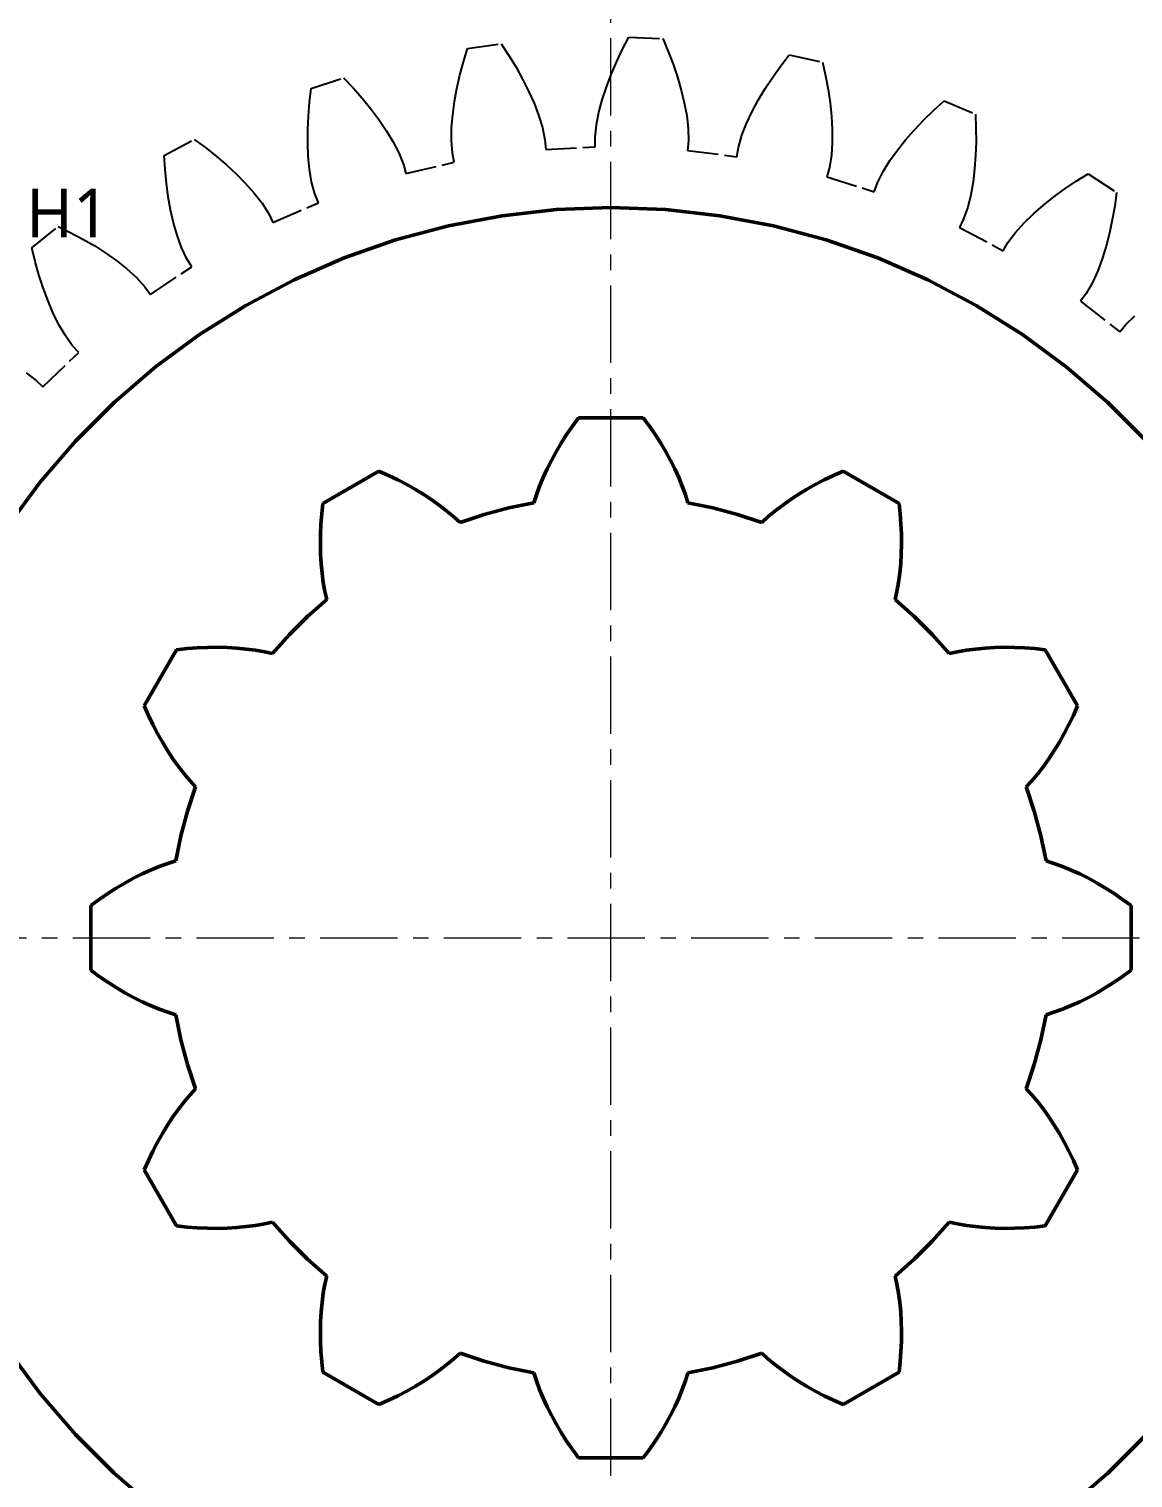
# Model space of a CAD drawing. Header units: millimetres. Extents: x 0 to 420, y 0 to 297.
# Drawn here: x 156.1 to 201.4, y 204.3 to 263.8 of the extents above; entities that cross this region are included whole.
import ezdxf

# ---------------------------------------------------------------- set-up
doc = ezdxf.new("R2010")
doc.units = ezdxf.units.MM
doc.linetypes.add('CENTER', pattern=[5.08, 3.175, -0.635, 0.635, -0.635])
doc.linetypes.add('DASHED', pattern=[1.524, 1.27, -0.254])
for name, color, linetype, lineweight in [('CENTER', 1, 'CENTER', 18), ('DIM', 3, 'CONTINUOUS', 18), ('HIDDEN', 8, 'DASHED', 25), ('VISIBLE', 7, 'CONTINUOUS', 50)]:
    doc.layers.add(name, color=color, linetype=linetype, lineweight=lineweight)
doc.styles.add('CJK', font='NotoSansCJK-Regular.ttc')

msp = doc.modelspace()

# ---------------------------------------------------------------- linework, layer by layer
at = {"layer": 'CENTER'}
for p, q in [((179.99378, 179), (179.99378, 274)), ((132.49378, 226.5), (227.49378, 226.5))]:
    msp.add_line(p, q, dxfattribs=at)
at = {"layer": 'HIDDEN'}
for points in [[(174.10831, 263.02891), (175.48969, 263.22483)], [(174.10831, 263.02891), (175.48969, 263.22483)], [(175.48969, 263.22483), (175.80455, 262.74486)], [(175.48969, 263.22483), (175.80455, 262.74486)], [(180.46117, 262.98316), (180.72538, 263.49277)], [(180.46117, 262.98316), (180.72538, 263.49277)], [(180.72538, 263.49277), (182.11955, 263.43888)], [(180.72538, 263.49277), (182.11955, 263.43888)], [(182.11955, 263.43888), (182.34364, 262.91041)], [(182.11955, 263.43888), (182.34364, 262.91041)], [(173.93934, 262.48032), (174.10831, 263.02891)], [(173.93934, 262.48032), (174.10831, 263.02891)], [(175.80455, 262.74486), (176.0977, 262.2607)], [(175.80455, 262.74486), (176.0977, 262.2607)], [(180.21897, 262.47161), (180.46117, 262.98316)], [(180.21897, 262.47161), (180.46117, 262.98316)], [(182.34364, 262.91041), (182.54563, 262.38168)], [(182.34364, 262.91041), (182.54563, 262.38168)], [(186.96798, 262.31341), (187.31894, 262.76765)], [(186.96798, 262.31341), (187.31894, 262.76765)], [(187.31894, 262.76765), (188.68108, 262.46569)], [(187.31894, 262.76765), (188.68108, 262.46569)], [(173.66841, 261.38972), (173.79237, 261.93374)], [(173.66841, 261.38972), (173.79237, 261.93374)], [(173.79237, 261.93374), (173.93934, 262.48032)], [(173.79237, 261.93374), (173.93934, 262.48032)], [(176.0977, 262.2607), (176.36805, 261.77261)], [(176.0977, 262.2607), (176.36805, 261.77261)], [(179.80528, 261.44411), (179.99986, 261.95847)], [(179.80528, 261.44411), (179.99986, 261.95847)], [(179.99986, 261.95847), (180.21897, 262.47161)], [(179.99986, 261.95847), (180.21897, 262.47161)], [(182.54563, 262.38168), (182.72448, 261.85316)], [(182.54563, 262.38168), (182.72448, 261.85316)], [(186.63833, 261.85332), (186.96798, 262.31341)], [(186.63833, 261.85332), (186.96798, 262.31341)], [(188.68108, 262.46569), (188.80721, 261.90569)], [(188.68108, 262.46569), (188.80721, 261.90569)], [(188.80721, 261.90569), (188.91154, 261.3494)], [(188.80721, 261.90569), (188.91154, 261.3494)], [(167.6121, 260.82104), (167.6804, 261.39098)], [(167.6121, 260.82104), (167.6804, 261.39098)], [(167.6804, 261.39098), (169.0046, 261.83041)], [(167.6804, 261.39098), (169.0046, 261.83041)], [(169.0046, 261.83041), (169.4001, 261.41437)], [(169.0046, 261.83041), (169.4001, 261.41437)], [(169.4001, 261.41437), (169.77499, 260.99034)], [(169.4001, 261.41437), (169.77499, 260.99034)], [(173.5688, 260.84889), (173.66841, 261.38972)], [(173.5688, 260.84889), (173.66841, 261.38972)], [(176.36805, 261.77261), (176.61412, 261.2808)], [(176.36805, 261.77261), (176.61412, 261.2808)], [(179.63726, 260.92893), (179.80528, 261.44411)], [(179.63726, 260.92893), (179.80528, 261.44411)], [(182.72448, 261.85316), (182.87878, 261.32533)], [(182.72448, 261.85316), (182.87878, 261.32533)], [(182.87878, 261.32533), (183.00653, 260.79871)], [(182.87878, 261.32533), (183.00653, 260.79871)], [(186.04782, 260.9162), (186.33112, 261.38755)], [(186.04782, 260.9162), (186.33112, 261.38755)], [(186.33112, 261.38755), (186.63833, 261.85332)], [(186.33112, 261.38755), (186.63833, 261.85332)], [(188.91154, 261.3494), (188.99315, 260.79744)], [(188.91154, 261.3494), (188.99315, 260.79744)], [(167.56509, 260.257), (167.6121, 260.82104)], [(167.56509, 260.257), (167.6121, 260.82104)], [(169.77499, 260.99034), (170.12815, 260.55836)], [(169.77499, 260.99034), (170.12815, 260.55836)], [(173.49547, 260.31198), (173.5688, 260.84889)], [(173.49547, 260.31198), (173.5688, 260.84889)], [(176.61412, 261.2808), (176.83385, 260.78547)], [(176.61412, 261.2808), (176.83385, 260.78547)], [(176.83385, 260.78547), (177.02408, 260.28667)], [(176.83385, 260.78547), (177.02408, 260.28667)], [(179.49894, 260.41332), (179.63726, 260.92893)], [(179.49894, 260.41332), (179.63726, 260.92893)], [(183.00653, 260.79871), (183.10465, 260.27397)], [(183.00653, 260.79871), (183.10465, 260.27397)], [(185.79052, 260.4393), (186.04782, 260.9162)], [(185.79052, 260.4393), (186.04782, 260.9162)], [(188.99315, 260.79744), (189.05072, 260.25053)], [(188.99315, 260.79744), (189.05072, 260.25053)], [(193.25063, 260.49258), (193.67706, 260.87685)], [(193.25063, 260.49258), (193.67706, 260.87685)], [(193.67706, 260.87685), (194.96339, 260.33653)], [(193.67706, 260.87685), (194.96339, 260.33653)], [(167.54026, 259.69959), (167.56509, 260.257)], [(167.54026, 259.69959), (167.56509, 260.257)], [(170.12815, 260.55836), (170.45808, 260.1184)], [(170.12815, 260.55836), (170.45808, 260.1184)], [(170.45808, 260.1184), (170.76272, 259.67026)], [(170.45808, 260.1184), (170.76272, 259.67026)], [(173.45143, 259.77996), (173.49547, 260.31198)], [(173.45143, 259.77996), (173.49547, 260.31198)], [(177.02408, 260.28667), (177.17915, 259.78429)], [(177.02408, 260.28667), (177.17915, 259.78429)], [(179.39597, 259.89774), (179.49894, 260.41332)], [(179.39597, 259.89774), (179.49894, 260.41332)], [(183.10465, 260.27397), (183.16752, 259.75197)], [(183.10465, 260.27397), (183.16752, 259.75197)], [(185.56235, 259.95668), (185.79052, 260.4393)], [(185.56235, 259.95668), (185.79052, 260.4393)], [(189.05072, 260.25053), (189.08239, 259.70957)], [(189.05072, 260.25053), (189.08239, 259.70957)], [(192.84413, 260.09875), (193.25063, 260.49258)], [(192.84413, 260.09875), (193.25063, 260.49258)], [(194.96339, 260.33653), (194.9875, 259.76301)], [(194.96339, 260.33653), (194.9875, 259.76301)], [(167.53882, 259.14966), (167.54026, 259.69959)], [(167.53882, 259.14966), (167.54026, 259.69959)], [(170.76272, 259.67026), (171.03896, 259.21345)], [(170.76272, 259.67026), (171.03896, 259.21345)], [(173.44218, 259.25428), (173.45143, 259.77996)], [(173.44218, 259.25428), (173.45143, 259.77996)], [(177.17915, 259.78429), (177.28237, 259.27729)], [(177.17915, 259.78429), (177.28237, 259.27729)], [(179.34504, 259.38284), (179.39597, 259.89774)], [(179.34504, 259.38284), (179.39597, 259.89774)], [(183.16752, 259.75197), (183.17855, 259.23468)], [(183.16752, 259.75197), (183.17855, 259.23468)], [(185.36897, 259.46776), (185.56235, 259.95668)], [(185.36897, 259.46776), (185.56235, 259.95668)], [(189.08239, 259.70957), (189.08523, 259.17574)], [(189.08239, 259.70957), (189.08523, 259.17574)], [(192.09578, 259.28213), (192.45868, 259.69532)], [(192.09578, 259.28213), (192.45868, 259.69532)], [(192.45868, 259.69532), (192.84413, 260.09875)], [(192.45868, 259.69532), (192.84413, 260.09875)], [(194.9875, 259.76301), (194.99083, 259.19703)], [(194.9875, 259.76301), (194.99083, 259.19703)], [(161.64826, 258.63163), (162.87272, 259.30044)], [(161.64826, 258.63163), (162.87272, 259.30044)], [(162.87272, 259.30044), (163.33614, 258.96171)], [(162.87272, 259.30044), (163.33614, 258.96171)], [(163.33614, 258.96171), (163.78073, 258.61143)], [(163.33614, 258.96171), (163.78073, 258.61143)], [(167.56254, 258.60829), (167.53882, 259.14966)], [(167.56254, 258.60829), (167.53882, 259.14966)], [(171.03896, 259.21345), (171.28124, 258.74683)], [(171.03896, 259.21345), (171.28124, 258.74683)], [(173.48401, 258.73857), (173.44218, 259.25428)], [(173.48401, 258.73857), (173.44218, 259.25428)], [(177.28237, 259.27729), (177.31446, 258.88937)], [(177.28237, 259.27729), (177.31446, 258.88937)], [(177.31446, 258.88937), (179.35272, 258.99368)], [(177.31446, 258.88937), (179.35272, 258.99368)], [(179.35272, 258.99368), (179.34504, 259.38284)], [(179.35272, 258.99368), (179.34504, 259.38284)], [(183.17855, 259.23468), (183.14086, 258.84727)], [(183.17855, 259.23468), (183.14086, 258.84727)], [(185.16499, 258.58596), (185.22693, 258.97024)], [(185.16499, 258.58596), (185.22693, 258.97024)], [(185.22693, 258.97024), (185.36897, 259.46776)], [(185.22693, 258.97024), (185.36897, 259.46776)], [(189.08523, 259.17574), (189.05388, 258.65091)], [(189.08523, 259.17574), (189.05388, 258.65091)], [(191.75746, 258.85884), (192.09578, 259.28213)], [(191.75746, 258.85884), (192.09578, 259.28213)], [(194.99083, 259.19703), (194.97257, 258.63936)], [(194.99083, 259.19703), (194.97257, 258.63936)], [(161.68282, 258.05865), (161.64826, 258.63163)], [(161.68282, 258.05865), (161.64826, 258.63163)], [(163.78073, 258.61143), (164.20534, 258.24945)], [(163.78073, 258.61143), (164.20534, 258.24945)], [(167.61421, 258.07696), (167.56254, 258.60829)], [(167.61421, 258.07696), (167.56254, 258.60829)], [(171.28124, 258.74683), (171.47333, 258.2664)], [(171.28124, 258.74683), (171.47333, 258.2664)], [(171.57417, 257.89045), (173.56105, 258.35702)], [(171.57417, 257.89045), (173.56105, 258.35702)], [(173.56105, 258.35702), (173.48401, 258.73857)], [(173.56105, 258.35702), (173.48401, 258.73857)], [(183.14086, 258.84727), (185.16499, 258.58596)], [(183.14086, 258.84727), (185.16499, 258.58596)], [(189.05388, 258.65091), (188.97238, 258.13996)], [(189.05388, 258.65091), (188.97238, 258.13996)], [(191.16921, 257.97818), (191.44678, 258.42471)], [(191.16921, 257.97818), (191.44678, 258.42471)], [(191.44678, 258.42471), (191.75746, 258.85884)], [(191.44678, 258.42471), (191.75746, 258.85884)], [(194.97257, 258.63936), (194.93156, 258.09097)], [(194.97257, 258.63936), (194.93156, 258.09097)], [(161.73728, 257.49528), (161.68282, 258.05865)], [(161.73728, 257.49528), (161.68282, 258.05865)], [(164.20534, 258.24945), (164.60852, 257.87547)], [(164.20534, 258.24945), (164.60852, 257.87547)], [(164.60852, 257.87547), (164.98829, 257.48893)], [(164.60852, 257.87547), (164.98829, 257.48893)], [(167.69896, 257.55807), (167.61421, 258.07696)], [(167.69896, 257.55807), (167.61421, 258.07696)], [(171.47333, 258.2664), (171.57417, 257.89045)], [(171.47333, 258.2664), (171.57417, 257.89045)], [(188.97238, 258.13996), (188.86611, 257.7655)], [(188.97238, 258.13996), (188.86611, 257.7655)], [(188.86611, 257.7655), (190.81106, 257.14697)], [(188.86611, 257.7655), (190.81106, 257.14697)], [(190.94061, 257.51401), (191.16921, 257.97818)], [(190.94061, 257.51401), (191.16921, 257.97818)], [(194.93156, 258.09097), (194.86613, 257.55304)], [(194.93156, 258.09097), (194.86613, 257.55304)], [(199.10719, 257.5792), (199.59538, 257.88116)], [(199.10719, 257.5792), (199.59538, 257.88116)], [(199.59538, 257.88116), (200.76457, 257.11984)], [(199.59538, 257.88116), (200.76457, 257.11984)], [(161.81238, 256.9424), (161.73728, 257.49528)], [(161.81238, 256.9424), (161.73728, 257.49528)], [(164.98829, 257.48893), (165.34166, 257.08878)], [(164.98829, 257.48893), (165.34166, 257.08878)], [(167.83221, 257.05811), (167.69896, 257.55807)], [(167.83221, 257.05811), (167.69896, 257.55807)], [(190.81106, 257.14697), (190.94061, 257.51401)], [(190.81106, 257.14697), (190.94061, 257.51401)], [(194.86613, 257.55304), (194.77361, 257.02728)], [(194.86613, 257.55304), (194.77361, 257.02728)], [(198.18562, 256.93616), (198.6369, 257.26428)], [(198.18562, 256.93616), (198.6369, 257.26428)], [(198.6369, 257.26428), (199.10719, 257.5792)], [(198.6369, 257.26428), (199.10719, 257.5792)], [(161.90915, 256.40105), (161.81238, 256.9424)], [(161.90915, 256.40105), (161.81238, 256.9424)], [(165.34166, 257.08878), (165.66336, 256.67292)], [(165.34166, 257.08878), (165.66336, 256.67292)], [(165.66336, 256.67292), (165.93815, 256.23452)], [(165.66336, 256.67292), (165.93815, 256.23452)], [(166.1045, 255.88261), (167.97614, 256.69646)], [(166.1045, 255.88261), (167.97614, 256.69646)], [(167.97614, 256.69646), (167.83221, 257.05811)], [(167.97614, 256.69646), (167.83221, 257.05811)], [(194.77361, 257.02728), (194.64905, 256.51648)], [(194.77361, 257.02728), (194.64905, 256.51648)], [(197.3463, 256.23833), (197.75477, 256.59441)], [(197.3463, 256.23833), (197.75477, 256.59441)], [(197.75477, 256.59441), (198.18562, 256.93616)], [(197.75477, 256.59441), (198.18562, 256.93616)], [(200.68588, 256.55123), (200.5881, 255.99374)], [(200.68588, 256.55123), (200.5881, 255.99374)], [(200.76457, 257.11984), (200.68588, 256.55123)], [(200.76457, 257.11984), (200.68588, 256.55123)], [(162.02916, 255.87262), (161.90915, 256.40105)], [(162.02916, 255.87262), (161.90915, 256.40105)], [(165.93815, 256.23452), (166.1045, 255.88261)], [(165.93815, 256.23452), (166.1045, 255.88261)], [(173.31815, 255.74784), (175.52251, 256.16492)], [(175.52251, 256.16492), (177.75188, 256.41611)], [(177.75188, 256.41611), (179.99378, 256.5)], [(179.99378, 256.5), (182.23568, 256.41611)], [(182.23568, 256.41611), (184.46505, 256.16492)], [(184.46505, 256.16492), (186.66941, 255.74784)], [(194.47762, 256.0283), (194.3062, 255.67884)], [(194.47762, 256.0283), (194.3062, 255.67884)], [(194.64905, 256.51648), (194.47762, 256.0283)], [(194.64905, 256.51648), (194.47762, 256.0283)], [(196.9631, 255.86665), (197.3463, 256.23833)], [(196.9631, 255.86665), (197.3463, 256.23833)], [(200.5881, 255.99374), (200.47056, 255.4483)], [(200.5881, 255.99374), (200.47056, 255.4483)], [(156.20575, 254.83954), (157.29111, 255.71624)], [(156.20575, 254.83954), (157.29111, 255.71624)], [(157.29111, 255.71624), (157.80758, 255.4657)], [(157.29111, 255.71624), (157.80758, 255.4657)], [(157.80758, 255.4657), (158.30756, 255.20043)], [(157.80758, 255.4657), (158.30756, 255.20043)], [(162.17487, 255.35905), (162.02916, 255.87262)], [(162.17487, 255.35905), (162.02916, 255.87262)], [(162.35092, 254.86363), (162.17487, 255.35905)], [(162.35092, 254.86363), (162.17487, 255.35905)], [(171.15113, 255.16718), (173.31815, 255.74784)], [(186.66941, 255.74784), (188.83644, 255.16718)], [(194.3062, 255.67884), (196.10945, 254.72296)], [(194.3062, 255.67884), (196.10945, 254.72296)], [(196.30246, 255.06097), (196.61027, 255.47686)], [(196.30246, 255.06097), (196.61027, 255.47686)], [(196.61027, 255.47686), (196.9631, 255.86665)], [(196.61027, 255.47686), (196.9631, 255.86665)], [(200.47056, 255.4483), (200.33229, 254.91604)], [(200.47056, 255.4483), (200.33229, 254.91604)], [(156.34207, 254.28194), (156.20575, 254.83954)], [(156.34207, 254.28194), (156.20575, 254.83954)], [(158.30756, 255.20043), (158.78998, 254.92009)], [(158.30756, 255.20043), (158.78998, 254.92009)], [(158.78998, 254.92009), (159.25346, 254.62411)], [(158.78998, 254.92009), (159.25346, 254.62411)], [(162.57129, 254.3955), (162.35092, 254.86363)], [(162.57129, 254.3955), (162.35092, 254.86363)], [(169.03355, 254.42621), (171.15113, 255.16718)], [(188.83644, 255.16718), (190.95401, 254.42621)], [(196.10945, 254.72296), (196.30246, 255.06097)], [(196.10945, 254.72296), (196.30246, 255.06097)], [(200.33229, 254.91604), (200.17186, 254.39845)], [(200.33229, 254.91604), (200.17186, 254.39845)], [(156.49625, 253.73735), (156.34207, 254.28194)], [(156.49625, 253.73735), (156.34207, 254.28194)], [(159.25346, 254.62411), (159.69615, 254.31159)], [(159.25346, 254.62411), (159.69615, 254.31159)], [(159.69615, 254.31159), (160.11529, 253.98097)], [(159.69615, 254.31159), (160.11529, 253.98097)], [(162.77748, 254.06536), (162.57129, 254.3955)], [(162.77748, 254.06536), (162.57129, 254.3955)], [(166.97727, 253.52907), (169.03355, 254.42621)], [(190.95401, 254.42621), (193.01029, 253.52907)], [(200.17186, 254.39845), (199.98694, 253.89766)], [(200.17186, 254.39845), (199.98694, 253.89766)], [(156.66886, 253.20676), (156.49625, 253.73735)], [(156.66886, 253.20676), (156.49625, 253.73735)], [(160.11529, 253.98097), (160.50607, 253.62924)], [(160.11529, 253.98097), (160.50607, 253.62924)], [(160.50607, 253.62924), (160.85473, 253.24694)], [(160.50607, 253.62924), (160.85473, 253.24694)], [(161.08124, 252.93039), (162.77748, 254.06536)], [(161.08124, 252.93039), (162.77748, 254.06536)], [(199.98694, 253.89766), (199.77318, 253.41731)], [(199.98694, 253.89766), (199.77318, 253.41731)], [(156.86074, 252.69139), (156.66886, 253.20676)], [(156.86074, 252.69139), (156.66886, 253.20676)], [(160.85473, 253.24694), (161.08124, 252.93039)], [(160.85473, 253.24694), (161.08124, 252.93039)], [(164.99378, 252.48076), (166.97727, 253.52907)], [(193.01029, 253.52907), (194.99378, 252.48076)], [(199.77318, 253.41731), (199.51734, 252.96758)], [(199.77318, 253.41731), (199.51734, 252.96758)], [(157.07317, 252.19288), (156.86074, 252.69139)], [(157.07317, 252.19288), (156.86074, 252.69139)], [(163.09418, 251.28716), (164.99378, 252.48076)], [(194.99378, 252.48076), (196.89338, 251.28716)], [(199.51734, 252.96758), (199.28628, 252.65434)], [(199.51734, 252.96758), (199.28628, 252.65434)], [(199.28628, 252.65434), (200.88987, 251.39184)], [(199.28628, 252.65434), (200.88987, 251.39184)], [(157.30824, 251.71358), (157.07317, 252.19288)], [(157.30824, 251.71358), (157.07317, 252.19288)], [(201.14013, 251.68996), (201.51725, 252.04421)], [(201.14013, 251.68996), (201.51725, 252.04421)], [(157.56992, 251.25756), (157.30824, 251.71358)], [(157.56992, 251.25756), (157.30824, 251.71358)], [(157.87034, 250.8363), (157.56992, 251.25756)], [(157.87034, 250.8363), (157.56992, 251.25756)], [(161.28909, 249.95494), (163.09418, 251.28716)], [(196.89338, 251.28716), (198.69847, 249.95494)], [(200.88987, 251.39184), (201.14013, 251.68996)], [(200.88987, 251.39184), (201.14013, 251.68996)], [(158.13217, 250.54828), (157.87034, 250.8363)], [(158.13217, 250.54828), (157.87034, 250.8363)], [(156.66584, 249.12868), (158.13217, 250.54828)], [(156.66584, 249.12868), (158.13217, 250.54828)], [(155.97514, 249.71359), (156.38645, 249.3997)], [(155.97514, 249.71359), (156.38645, 249.3997)], [(159.5886, 248.49156), (161.28909, 249.95494)], [(198.69847, 249.95494), (200.39896, 248.49156)], [(156.38645, 249.3997), (156.66584, 249.12868)], [(156.38645, 249.3997), (156.66584, 249.12868)], [(158.00222, 246.90518), (159.5886, 248.49156)], [(200.39896, 248.49156), (201.98534, 246.90518)], [(178.66589, 247.86502), (178.41231, 247.51871)], [(181.32167, 247.86502), (178.66589, 247.86502)], [(181.57526, 247.51871), (181.32167, 247.86502)], [(178.17357, 247.17001), (177.94984, 246.81933)], [(178.41231, 247.51871), (178.17357, 247.17001)], [(181.81399, 247.17001), (181.57526, 247.51871)], [(182.03772, 246.81933), (181.81399, 247.17001)], [(156.53884, 245.20469), (158.00222, 246.90518)], [(177.7413, 246.4671), (177.54815, 246.11374)], [(177.94984, 246.81933), (177.7413, 246.4671)], [(182.24626, 246.4671), (182.03772, 246.81933)], [(182.43941, 246.11374), (182.24626, 246.4671)], [(177.54815, 246.11374), (177.37062, 245.75968)], [(182.61694, 245.75968), (182.43941, 246.11374)], [(170.46125, 245.6666), (168.16128, 244.33871)], [(170.85402, 245.49348), (170.46125, 245.6666)], [(171.23513, 245.31086), (170.85402, 245.49348)], [(171.60422, 245.11903), (171.23513, 245.31086)], [(177.20898, 245.40537), (177.06357, 245.05126)], [(177.37062, 245.75968), (177.20898, 245.40537)], [(182.77858, 245.40537), (182.61694, 245.75968)], [(182.92399, 245.05126), (182.77858, 245.40537)], [(188.75244, 245.31086), (188.38334, 245.11903)], [(189.13354, 245.49348), (188.75244, 245.31086)], [(189.52631, 245.6666), (189.13354, 245.49348)], [(191.82628, 244.33871), (189.52631, 245.6666)], [(155.20662, 243.3996), (156.53884, 245.20469)], [(171.96093, 244.91826), (171.60422, 245.11903)], [(172.30489, 244.70881), (171.96093, 244.91826)], [(172.63566, 244.49096), (172.30489, 244.70881)], [(176.93479, 244.69781), (176.8317, 244.37243)], [(177.06357, 245.05126), (176.93479, 244.69781)], [(183.05277, 244.69781), (182.92399, 245.05126)], [(183.15586, 244.37243), (183.05277, 244.69781)], [(187.68268, 244.70881), (187.3519, 244.49096)], [(188.02663, 244.91826), (187.68268, 244.70881)], [(188.38334, 245.11903), (188.02663, 244.91826)], [(168.16128, 244.33871), (168.11483, 243.912)], [(172.9528, 244.26493), (172.63566, 244.49096)], [(173.25579, 244.03097), (172.9528, 244.26493)], [(175.80469, 244.15995), (174.79166, 243.88852)], [(176.8317, 244.37243), (175.80469, 244.15995)], [(184.18287, 244.15995), (183.15586, 244.37243)], [(185.1959, 243.88852), (184.18287, 244.15995)], [(187.03476, 244.26493), (186.73177, 244.03097)], [(187.3519, 244.49096), (187.03476, 244.26493)], [(191.87273, 243.912), (191.82628, 244.33871)], [(168.08243, 243.49065), (168.06401, 243.07509)], [(168.11483, 243.912), (168.08243, 243.49065)], [(173.54404, 243.78926), (173.25579, 244.03097)], [(173.79601, 243.55902), (173.54404, 243.78926)], [(174.79166, 243.88852), (173.79601, 243.55902)], [(186.19155, 243.55902), (185.1959, 243.88852)], [(186.44352, 243.78926), (186.19155, 243.55902)], [(186.73177, 244.03097), (186.44352, 243.78926)], [(191.90514, 243.49065), (191.87273, 243.912)], [(191.92355, 243.07509), (191.90514, 243.49065)], [(168.06401, 243.07509), (168.05953, 242.66578)], [(191.92803, 242.66578), (191.92355, 243.07509)], [(168.05953, 242.66578), (168.06893, 242.26318)], [(168.06893, 242.26318), (168.09222, 241.8678)], [(191.89534, 241.8678), (191.91863, 242.26318)], [(191.91863, 242.26318), (191.92803, 242.66578)], [(168.09222, 241.8678), (168.12939, 241.48013)], [(191.85817, 241.48013), (191.89534, 241.8678)], [(168.12939, 241.48013), (168.18051, 241.10076)], [(168.18051, 241.10076), (168.24571, 240.73027)], [(191.74185, 240.73027), (191.80705, 241.10076)], [(191.80705, 241.10076), (191.85817, 241.48013)], [(168.24571, 240.73027), (168.31912, 240.39694)], [(191.66844, 240.39694), (191.74185, 240.73027)], [(168.31912, 240.39694), (167.53594, 239.69942)], [(192.45162, 239.69942), (191.66844, 240.39694)], [(167.53594, 239.69942), (166.79436, 238.95784)], [(193.1932, 238.95784), (192.45162, 239.69942)], [(166.79436, 238.95784), (166.09684, 238.17466)], [(193.89072, 238.17466), (193.1932, 238.95784)], [(162.15507, 238.3325), (160.82718, 236.03253)], [(162.58178, 238.37895), (162.15507, 238.3325)], [(163.00313, 238.41136), (162.58178, 238.37895)], [(163.41869, 238.42977), (163.00313, 238.41136)], [(163.828, 238.43425), (163.41869, 238.42977)], [(164.2306, 238.42485), (163.828, 238.43425)], [(164.62598, 238.40156), (164.2306, 238.42485)], [(165.01365, 238.36439), (164.62598, 238.40156)], [(165.39303, 238.31327), (165.01365, 238.36439)], [(165.76351, 238.24807), (165.39303, 238.31327)], [(166.09684, 238.17466), (165.76351, 238.24807)], [(194.22405, 238.24807), (193.89072, 238.17466)], [(194.59454, 238.31327), (194.22405, 238.24807)], [(194.97391, 238.36439), (194.59454, 238.31327)], [(195.36158, 238.40156), (194.97391, 238.36439)], [(195.75696, 238.42485), (195.36158, 238.40156)], [(196.15956, 238.43425), (195.75696, 238.42485)], [(196.56887, 238.42977), (196.15956, 238.43425)], [(196.98443, 238.41136), (196.56887, 238.42977)], [(197.40578, 238.37895), (196.98443, 238.41136)], [(197.83249, 238.3325), (197.40578, 238.37895)], [(199.16038, 236.03253), (197.83249, 238.3325)], [(160.82718, 236.03253), (161.0003, 235.63976)], [(198.98726, 235.63976), (199.16038, 236.03253)], [(161.0003, 235.63976), (161.18292, 235.25866)], [(161.18292, 235.25866), (161.37475, 234.88956)], [(198.61281, 234.88956), (198.80464, 235.25866)], [(198.80464, 235.25866), (198.98726, 235.63976)], [(161.37475, 234.88956), (161.57552, 234.53285)], [(161.57552, 234.53285), (161.78497, 234.18889)], [(198.20259, 234.18889), (198.41204, 234.53285)], [(198.41204, 234.53285), (198.61281, 234.88956)], [(161.78497, 234.18889), (162.00283, 233.85812)], [(197.98474, 233.85812), (198.20259, 234.18889)], [(162.00283, 233.85812), (162.22885, 233.54098)], [(162.22885, 233.54098), (162.46281, 233.23799)], [(197.52475, 233.23799), (197.75871, 233.54098)], [(197.75871, 233.54098), (197.98474, 233.85812)], [(162.46281, 233.23799), (162.70452, 232.94974)], [(162.70452, 232.94974), (162.93476, 232.69777)], [(197.0528, 232.69777), (197.28304, 232.94974)], [(197.28304, 232.94974), (197.52475, 233.23799)], [(162.93476, 232.69777), (162.60526, 231.70212)], [(197.3823, 231.70212), (197.0528, 232.69777)], [(162.60526, 231.70212), (162.33383, 230.68909)], [(197.65374, 230.68909), (197.3823, 231.70212)], [(162.33383, 230.68909), (162.12135, 229.66208)], [(197.86621, 229.66208), (197.65374, 230.68909)], [(161.08841, 229.2848), (160.7341, 229.12316)], [(161.44252, 229.43021), (161.08841, 229.2848)], [(161.79597, 229.55899), (161.44252, 229.43021)], [(162.12135, 229.66208), (161.79597, 229.55899)], [(198.19159, 229.55899), (197.86621, 229.66208)], [(198.54504, 229.43021), (198.19159, 229.55899)], [(198.89915, 229.2848), (198.54504, 229.43021)], [(199.25346, 229.12316), (198.89915, 229.2848)], [(160.02668, 228.75248), (159.67445, 228.54394)], [(160.38004, 228.94563), (160.02668, 228.75248)], [(160.7341, 229.12316), (160.38004, 228.94563)], [(199.60752, 228.94563), (199.25346, 229.12316)], [(199.96088, 228.75248), (199.60752, 228.94563)], [(200.31311, 228.54394), (199.96088, 228.75248)], [(158.97507, 228.08148), (158.62876, 227.82789)], [(159.32377, 228.32021), (158.97507, 228.08148)], [(159.67445, 228.54394), (159.32377, 228.32021)], [(200.66379, 228.32021), (200.31311, 228.54394)], [(201.01249, 228.08148), (200.66379, 228.32021)], [(201.3588, 227.82789), (201.01249, 228.08148)], [(158.62876, 227.82789), (158.62876, 225.17211)], [(201.3588, 225.17211), (201.3588, 227.82789)], [(158.62876, 225.17211), (158.97507, 224.91852)], [(201.01249, 224.91852), (201.3588, 225.17211)], [(158.97507, 224.91852), (159.32377, 224.67979)], [(159.32377, 224.67979), (159.67445, 224.45606)], [(159.67445, 224.45606), (160.02668, 224.24752)], [(199.96088, 224.24752), (200.31311, 224.45606)], [(200.31311, 224.45606), (200.66379, 224.67979)], [(200.66379, 224.67979), (201.01249, 224.91852)], [(160.02668, 224.24752), (160.38004, 224.05437)], [(160.38004, 224.05437), (160.7341, 223.87684)], [(160.7341, 223.87684), (161.08841, 223.7152)], [(198.89915, 223.7152), (199.25346, 223.87684)], [(199.25346, 223.87684), (199.60752, 224.05437)], [(199.60752, 224.05437), (199.96088, 224.24752)], [(161.08841, 223.7152), (161.44252, 223.56979)], [(161.44252, 223.56979), (161.79597, 223.44101)], [(161.79597, 223.44101), (162.12135, 223.33792)], [(162.12135, 223.33792), (162.33383, 222.31091)], [(197.65374, 222.31091), (197.86621, 223.33792)], [(197.86621, 223.33792), (198.19159, 223.44101)], [(198.19159, 223.44101), (198.54504, 223.56979)], [(198.54504, 223.56979), (198.89915, 223.7152)], [(162.33383, 222.31091), (162.60526, 221.29788)], [(197.3823, 221.29788), (197.65374, 222.31091)], [(162.60526, 221.29788), (162.93476, 220.30223)], [(197.0528, 220.30223), (197.3823, 221.29788)], [(162.93476, 220.30223), (162.70452, 220.05026)], [(197.28304, 220.05026), (197.0528, 220.30223)], [(162.46281, 219.76201), (162.22885, 219.45902)], [(162.70452, 220.05026), (162.46281, 219.76201)], [(197.52475, 219.76201), (197.28304, 220.05026)], [(197.75871, 219.45902), (197.52475, 219.76201)], [(162.00283, 219.14188), (161.78497, 218.81111)], [(162.22885, 219.45902), (162.00283, 219.14188)], [(197.98474, 219.14188), (197.75871, 219.45902)], [(198.20259, 218.81111), (197.98474, 219.14188)], [(161.57552, 218.46715), (161.37475, 218.11044)], [(161.78497, 218.81111), (161.57552, 218.46715)], [(198.41204, 218.46715), (198.20259, 218.81111)], [(198.61281, 218.11044), (198.41204, 218.46715)], [(161.37475, 218.11044), (161.18292, 217.74134)], [(198.80464, 217.74134), (198.61281, 218.11044)], [(161.0003, 217.36024), (160.82718, 216.96747)], [(161.18292, 217.74134), (161.0003, 217.36024)], [(198.98726, 217.36024), (198.80464, 217.74134)], [(199.16038, 216.96747), (198.98726, 217.36024)], [(160.82718, 216.96747), (162.15507, 214.6675)], [(197.83249, 214.6675), (199.16038, 216.96747)], [(162.15507, 214.6675), (162.58178, 214.62105)], [(162.58178, 214.62105), (163.00313, 214.58864)], [(163.00313, 214.58864), (163.41869, 214.57023)], [(163.41869, 214.57023), (163.828, 214.56575)], [(163.828, 214.56575), (164.2306, 214.57515)], [(164.2306, 214.57515), (164.62598, 214.59844)], [(164.62598, 214.59844), (165.01365, 214.63561)], [(165.01365, 214.63561), (165.39303, 214.68673)], [(165.39303, 214.68673), (165.76351, 214.75193)], [(165.76351, 214.75193), (166.09684, 214.82534)], [(166.09684, 214.82534), (166.79436, 214.04216)], [(193.1932, 214.04216), (193.89072, 214.82534)], [(193.89072, 214.82534), (194.22405, 214.75193)], [(194.22405, 214.75193), (194.59454, 214.68673)], [(194.59454, 214.68673), (194.97391, 214.63561)], [(194.97391, 214.63561), (195.36158, 214.59844)], [(195.36158, 214.59844), (195.75696, 214.57515)], [(195.75696, 214.57515), (196.15956, 214.56575)], [(196.15956, 214.56575), (196.56887, 214.57023)], [(196.56887, 214.57023), (196.98443, 214.58864)], [(196.98443, 214.58864), (197.40578, 214.62105)], [(197.40578, 214.62105), (197.83249, 214.6675)], [(166.79436, 214.04216), (167.53594, 213.30058)], [(192.45162, 213.30058), (193.1932, 214.04216)], [(167.53594, 213.30058), (168.31912, 212.60306)], [(191.66844, 212.60306), (192.45162, 213.30058)], [(168.31912, 212.60306), (168.24571, 212.26973)], [(191.74185, 212.26973), (191.66844, 212.60306)], [(168.24571, 212.26973), (168.18051, 211.89924)], [(191.80705, 211.89924), (191.74185, 212.26973)], [(168.12939, 211.51987), (168.09222, 211.1322)], [(168.18051, 211.89924), (168.12939, 211.51987)], [(191.85817, 211.51987), (191.80705, 211.89924)], [(191.89534, 211.1322), (191.85817, 211.51987)], [(168.06893, 210.73682), (168.05953, 210.33422)], [(168.09222, 211.1322), (168.06893, 210.73682)], [(191.91863, 210.73682), (191.89534, 211.1322)], [(191.92803, 210.33422), (191.91863, 210.73682)], [(168.05953, 210.33422), (168.06401, 209.92491)], [(191.92355, 209.92491), (191.92803, 210.33422)], [(156.53884, 207.79531), (155.20662, 209.6004)], [(168.06401, 209.92491), (168.08243, 209.50935)], [(191.90514, 209.50935), (191.92355, 209.92491)], [(168.08243, 209.50935), (168.11483, 209.088)], [(168.11483, 209.088), (168.16128, 208.66129)], [(172.9528, 208.73507), (173.25579, 208.96903)], [(173.25579, 208.96903), (173.54404, 209.21074)], [(173.54404, 209.21074), (173.79601, 209.44098)], [(173.79601, 209.44098), (174.79166, 209.11148)], [(174.79166, 209.11148), (175.80469, 208.84005)], [(184.18287, 208.84005), (185.1959, 209.11148)], [(185.1959, 209.11148), (186.19155, 209.44098)], [(186.19155, 209.44098), (186.44352, 209.21074)], [(186.44352, 209.21074), (186.73177, 208.96903)], [(186.73177, 208.96903), (187.03476, 208.73507)], [(191.82628, 208.66129), (191.87273, 209.088)], [(191.87273, 209.088), (191.90514, 209.50935)], [(168.16128, 208.66129), (170.46125, 207.3334)], [(172.30489, 208.29119), (172.63566, 208.50904)], [(172.63566, 208.50904), (172.9528, 208.73507)], [(175.80469, 208.84005), (176.8317, 208.62757)], [(176.8317, 208.62757), (176.93479, 208.30219)], [(183.05277, 208.30219), (183.15586, 208.62757)], [(183.15586, 208.62757), (184.18287, 208.84005)], [(187.03476, 208.73507), (187.3519, 208.50904)], [(187.3519, 208.50904), (187.68268, 208.29119)], [(189.52631, 207.3334), (191.82628, 208.66129)], [(158.00222, 206.09482), (156.53884, 207.79531)], [(171.23513, 207.68914), (171.60422, 207.88097)], [(171.60422, 207.88097), (171.96093, 208.08174)], [(171.96093, 208.08174), (172.30489, 208.29119)], [(176.93479, 208.30219), (177.06357, 207.94874)], [(177.06357, 207.94874), (177.20898, 207.59463)], [(182.77858, 207.59463), (182.92399, 207.94874)], [(182.92399, 207.94874), (183.05277, 208.30219)], [(187.68268, 208.29119), (188.02663, 208.08174)], [(188.02663, 208.08174), (188.38334, 207.88097)], [(188.38334, 207.88097), (188.75244, 207.68914)], [(170.46125, 207.3334), (170.85402, 207.50652)], [(170.85402, 207.50652), (171.23513, 207.68914)], [(177.20898, 207.59463), (177.37062, 207.24032)], [(177.37062, 207.24032), (177.54815, 206.88626)], [(182.43941, 206.88626), (182.61694, 207.24032)], [(182.61694, 207.24032), (182.77858, 207.59463)], [(188.75244, 207.68914), (189.13354, 207.50652)], [(189.13354, 207.50652), (189.52631, 207.3334)], [(177.54815, 206.88626), (177.7413, 206.5329)], [(182.24626, 206.5329), (182.43941, 206.88626)], [(159.5886, 204.50844), (158.00222, 206.09482)], [(177.7413, 206.5329), (177.94984, 206.18067)], [(177.94984, 206.18067), (178.17357, 205.82999)], [(181.81399, 205.82999), (182.03772, 206.18067)], [(182.03772, 206.18067), (182.24626, 206.5329)], [(201.98534, 206.09482), (200.39896, 204.50844)], [(178.17357, 205.82999), (178.41231, 205.48129)], [(178.41231, 205.48129), (178.66589, 205.13498)], [(181.32167, 205.13498), (181.57526, 205.48129)], [(181.57526, 205.48129), (181.81399, 205.82999)], [(178.66589, 205.13498), (181.32167, 205.13498)], [(161.28909, 203.04506), (159.5886, 204.50844)], [(200.39896, 204.50844), (198.69847, 203.04506)]]:
    msp.add_lwpolyline(points, dxfattribs=at)
at = {"layer": 'VISIBLE'}
for points in [[(173.31815, 255.74784), (175.52251, 256.16492)], [(175.52251, 256.16492), (177.75188, 256.41611)], [(177.75188, 256.41611), (179.99378, 256.5)], [(179.99378, 256.5), (182.23568, 256.41611)], [(182.23568, 256.41611), (184.46505, 256.16492)], [(184.46505, 256.16492), (186.66941, 255.74784)], [(171.15113, 255.16718), (173.31815, 255.74784)], [(186.66941, 255.74784), (188.83644, 255.16718)], [(169.03355, 254.42621), (171.15113, 255.16718)], [(188.83644, 255.16718), (190.95401, 254.42621)], [(166.97727, 253.52907), (169.03355, 254.42621)], [(190.95401, 254.42621), (193.01029, 253.52907)], [(164.99378, 252.48076), (166.97727, 253.52907)], [(193.01029, 253.52907), (194.99378, 252.48076)], [(163.09418, 251.28716), (164.99378, 252.48076)], [(194.99378, 252.48076), (196.89338, 251.28716)], [(161.28909, 249.95494), (163.09418, 251.28716)], [(196.89338, 251.28716), (198.69847, 249.95494)], [(159.5886, 248.49156), (161.28909, 249.95494)], [(198.69847, 249.95494), (200.39896, 248.49156)], [(158.00222, 246.90518), (159.5886, 248.49156)], [(200.39896, 248.49156), (201.98534, 246.90518)], [(178.66589, 247.86502), (178.41231, 247.51871)], [(181.32167, 247.86502), (178.66589, 247.86502)], [(181.57526, 247.51871), (181.32167, 247.86502)], [(178.17357, 247.17001), (177.94984, 246.81933)], [(178.41231, 247.51871), (178.17357, 247.17001)], [(181.81399, 247.17001), (181.57526, 247.51871)], [(182.03772, 246.81933), (181.81399, 247.17001)], [(156.53884, 245.20469), (158.00222, 246.90518)], [(177.7413, 246.4671), (177.54815, 246.11374)], [(177.94984, 246.81933), (177.7413, 246.4671)], [(182.24626, 246.4671), (182.03772, 246.81933)], [(182.43941, 246.11374), (182.24626, 246.4671)], [(177.54815, 246.11374), (177.37062, 245.75968)], [(182.61694, 245.75968), (182.43941, 246.11374)], [(170.46125, 245.6666), (168.16128, 244.33871)], [(170.85402, 245.49348), (170.46125, 245.6666)], [(171.23513, 245.31086), (170.85402, 245.49348)], [(171.60422, 245.11903), (171.23513, 245.31086)], [(177.20898, 245.40537), (177.06357, 245.05126)], [(177.37062, 245.75968), (177.20898, 245.40537)], [(182.77858, 245.40537), (182.61694, 245.75968)], [(182.92399, 245.05126), (182.77858, 245.40537)], [(188.75244, 245.31086), (188.38334, 245.11903)], [(189.13354, 245.49348), (188.75244, 245.31086)], [(189.52631, 245.6666), (189.13354, 245.49348)], [(191.82628, 244.33871), (189.52631, 245.6666)], [(155.20662, 243.3996), (156.53884, 245.20469)], [(171.96093, 244.91826), (171.60422, 245.11903)], [(172.30489, 244.70881), (171.96093, 244.91826)], [(172.63566, 244.49096), (172.30489, 244.70881)], [(176.93479, 244.69781), (176.8317, 244.37243)], [(177.06357, 245.05126), (176.93479, 244.69781)], [(183.05277, 244.69781), (182.92399, 245.05126)], [(183.15586, 244.37243), (183.05277, 244.69781)], [(187.68268, 244.70881), (187.3519, 244.49096)], [(188.02663, 244.91826), (187.68268, 244.70881)], [(188.38334, 245.11903), (188.02663, 244.91826)], [(168.16128, 244.33871), (168.11483, 243.912)], [(172.9528, 244.26493), (172.63566, 244.49096)], [(173.25579, 244.03097), (172.9528, 244.26493)], [(175.80469, 244.15995), (174.79166, 243.88852)], [(176.8317, 244.37243), (175.80469, 244.15995)], [(184.18287, 244.15995), (183.15586, 244.37243)], [(185.1959, 243.88852), (184.18287, 244.15995)], [(187.03476, 244.26493), (186.73177, 244.03097)], [(187.3519, 244.49096), (187.03476, 244.26493)], [(191.87273, 243.912), (191.82628, 244.33871)], [(168.08243, 243.49065), (168.06401, 243.07509)], [(168.11483, 243.912), (168.08243, 243.49065)], [(173.54404, 243.78926), (173.25579, 244.03097)], [(173.79601, 243.55902), (173.54404, 243.78926)], [(174.79166, 243.88852), (173.79601, 243.55902)], [(186.19155, 243.55902), (185.1959, 243.88852)], [(186.44352, 243.78926), (186.19155, 243.55902)], [(186.73177, 244.03097), (186.44352, 243.78926)], [(191.90514, 243.49065), (191.87273, 243.912)], [(191.92355, 243.07509), (191.90514, 243.49065)], [(168.06401, 243.07509), (168.05953, 242.66578)], [(191.92803, 242.66578), (191.92355, 243.07509)], [(168.05953, 242.66578), (168.06893, 242.26318)], [(168.06893, 242.26318), (168.09222, 241.8678)], [(191.89534, 241.8678), (191.91863, 242.26318)], [(191.91863, 242.26318), (191.92803, 242.66578)], [(168.09222, 241.8678), (168.12939, 241.48013)], [(191.85817, 241.48013), (191.89534, 241.8678)], [(168.12939, 241.48013), (168.18051, 241.10076)], [(168.18051, 241.10076), (168.24571, 240.73027)], [(191.74185, 240.73027), (191.80705, 241.10076)], [(191.80705, 241.10076), (191.85817, 241.48013)], [(168.24571, 240.73027), (168.31912, 240.39694)], [(191.66844, 240.39694), (191.74185, 240.73027)], [(168.31912, 240.39694), (167.53594, 239.69942)], [(192.45162, 239.69942), (191.66844, 240.39694)], [(167.53594, 239.69942), (166.79436, 238.95784)], [(193.1932, 238.95784), (192.45162, 239.69942)], [(166.79436, 238.95784), (166.09684, 238.17466)], [(193.89072, 238.17466), (193.1932, 238.95784)], [(162.15507, 238.3325), (160.82718, 236.03253)], [(162.58178, 238.37895), (162.15507, 238.3325)], [(163.00313, 238.41136), (162.58178, 238.37895)], [(163.41869, 238.42977), (163.00313, 238.41136)], [(163.828, 238.43425), (163.41869, 238.42977)], [(164.2306, 238.42485), (163.828, 238.43425)], [(164.62598, 238.40156), (164.2306, 238.42485)], [(165.01365, 238.36439), (164.62598, 238.40156)], [(165.39303, 238.31327), (165.01365, 238.36439)], [(165.76351, 238.24807), (165.39303, 238.31327)], [(166.09684, 238.17466), (165.76351, 238.24807)], [(194.22405, 238.24807), (193.89072, 238.17466)], [(194.59454, 238.31327), (194.22405, 238.24807)], [(194.97391, 238.36439), (194.59454, 238.31327)], [(195.36158, 238.40156), (194.97391, 238.36439)], [(195.75696, 238.42485), (195.36158, 238.40156)], [(196.15956, 238.43425), (195.75696, 238.42485)], [(196.56887, 238.42977), (196.15956, 238.43425)], [(196.98443, 238.41136), (196.56887, 238.42977)], [(197.40578, 238.37895), (196.98443, 238.41136)], [(197.83249, 238.3325), (197.40578, 238.37895)], [(199.16038, 236.03253), (197.83249, 238.3325)], [(160.82718, 236.03253), (161.0003, 235.63976)], [(198.98726, 235.63976), (199.16038, 236.03253)], [(161.0003, 235.63976), (161.18292, 235.25866)], [(161.18292, 235.25866), (161.37475, 234.88956)], [(198.61281, 234.88956), (198.80464, 235.25866)], [(198.80464, 235.25866), (198.98726, 235.63976)], [(161.37475, 234.88956), (161.57552, 234.53285)], [(161.57552, 234.53285), (161.78497, 234.18889)], [(198.20259, 234.18889), (198.41204, 234.53285)], [(198.41204, 234.53285), (198.61281, 234.88956)], [(161.78497, 234.18889), (162.00283, 233.85812)], [(197.98474, 233.85812), (198.20259, 234.18889)], [(162.00283, 233.85812), (162.22885, 233.54098)], [(162.22885, 233.54098), (162.46281, 233.23799)], [(197.52475, 233.23799), (197.75871, 233.54098)], [(197.75871, 233.54098), (197.98474, 233.85812)], [(162.46281, 233.23799), (162.70452, 232.94974)], [(162.70452, 232.94974), (162.93476, 232.69777)], [(197.0528, 232.69777), (197.28304, 232.94974)], [(197.28304, 232.94974), (197.52475, 233.23799)], [(162.93476, 232.69777), (162.60526, 231.70212)], [(197.3823, 231.70212), (197.0528, 232.69777)], [(162.60526, 231.70212), (162.33383, 230.68909)], [(197.65374, 230.68909), (197.3823, 231.70212)], [(162.33383, 230.68909), (162.12135, 229.66208)], [(197.86621, 229.66208), (197.65374, 230.68909)], [(161.08841, 229.2848), (160.7341, 229.12316)], [(161.44252, 229.43021), (161.08841, 229.2848)], [(161.79597, 229.55899), (161.44252, 229.43021)], [(162.12135, 229.66208), (161.79597, 229.55899)], [(198.19159, 229.55899), (197.86621, 229.66208)], [(198.54504, 229.43021), (198.19159, 229.55899)], [(198.89915, 229.2848), (198.54504, 229.43021)], [(199.25346, 229.12316), (198.89915, 229.2848)], [(160.02668, 228.75248), (159.67445, 228.54394)], [(160.38004, 228.94563), (160.02668, 228.75248)], [(160.7341, 229.12316), (160.38004, 228.94563)], [(199.60752, 228.94563), (199.25346, 229.12316)], [(199.96088, 228.75248), (199.60752, 228.94563)], [(200.31311, 228.54394), (199.96088, 228.75248)], [(158.97507, 228.08148), (158.62876, 227.82789)], [(159.32377, 228.32021), (158.97507, 228.08148)], [(159.67445, 228.54394), (159.32377, 228.32021)], [(200.66379, 228.32021), (200.31311, 228.54394)], [(201.01249, 228.08148), (200.66379, 228.32021)], [(201.3588, 227.82789), (201.01249, 228.08148)], [(158.62876, 227.82789), (158.62876, 225.17211)], [(201.3588, 225.17211), (201.3588, 227.82789)], [(158.62876, 225.17211), (158.97507, 224.91852)], [(201.01249, 224.91852), (201.3588, 225.17211)], [(158.97507, 224.91852), (159.32377, 224.67979)], [(159.32377, 224.67979), (159.67445, 224.45606)], [(159.67445, 224.45606), (160.02668, 224.24752)], [(199.96088, 224.24752), (200.31311, 224.45606)], [(200.31311, 224.45606), (200.66379, 224.67979)], [(200.66379, 224.67979), (201.01249, 224.91852)], [(160.02668, 224.24752), (160.38004, 224.05437)], [(160.38004, 224.05437), (160.7341, 223.87684)], [(160.7341, 223.87684), (161.08841, 223.7152)], [(198.89915, 223.7152), (199.25346, 223.87684)], [(199.25346, 223.87684), (199.60752, 224.05437)], [(199.60752, 224.05437), (199.96088, 224.24752)], [(161.08841, 223.7152), (161.44252, 223.56979)], [(161.44252, 223.56979), (161.79597, 223.44101)], [(161.79597, 223.44101), (162.12135, 223.33792)], [(162.12135, 223.33792), (162.33383, 222.31091)], [(197.65374, 222.31091), (197.86621, 223.33792)], [(197.86621, 223.33792), (198.19159, 223.44101)], [(198.19159, 223.44101), (198.54504, 223.56979)], [(198.54504, 223.56979), (198.89915, 223.7152)], [(162.33383, 222.31091), (162.60526, 221.29788)], [(197.3823, 221.29788), (197.65374, 222.31091)], [(162.60526, 221.29788), (162.93476, 220.30223)], [(197.0528, 220.30223), (197.3823, 221.29788)], [(162.93476, 220.30223), (162.70452, 220.05026)], [(197.28304, 220.05026), (197.0528, 220.30223)], [(162.46281, 219.76201), (162.22885, 219.45902)], [(162.70452, 220.05026), (162.46281, 219.76201)], [(197.52475, 219.76201), (197.28304, 220.05026)], [(197.75871, 219.45902), (197.52475, 219.76201)], [(162.00283, 219.14188), (161.78497, 218.81111)], [(162.22885, 219.45902), (162.00283, 219.14188)], [(197.98474, 219.14188), (197.75871, 219.45902)], [(198.20259, 218.81111), (197.98474, 219.14188)], [(161.57552, 218.46715), (161.37475, 218.11044)], [(161.78497, 218.81111), (161.57552, 218.46715)], [(198.41204, 218.46715), (198.20259, 218.81111)], [(198.61281, 218.11044), (198.41204, 218.46715)], [(161.37475, 218.11044), (161.18292, 217.74134)], [(198.80464, 217.74134), (198.61281, 218.11044)], [(161.0003, 217.36024), (160.82718, 216.96747)], [(161.18292, 217.74134), (161.0003, 217.36024)], [(198.98726, 217.36024), (198.80464, 217.74134)], [(199.16038, 216.96747), (198.98726, 217.36024)], [(160.82718, 216.96747), (162.15507, 214.6675)], [(197.83249, 214.6675), (199.16038, 216.96747)], [(162.15507, 214.6675), (162.58178, 214.62105)], [(162.58178, 214.62105), (163.00313, 214.58864)], [(163.00313, 214.58864), (163.41869, 214.57023)], [(163.41869, 214.57023), (163.828, 214.56575)], [(163.828, 214.56575), (164.2306, 214.57515)], [(164.2306, 214.57515), (164.62598, 214.59844)], [(164.62598, 214.59844), (165.01365, 214.63561)], [(165.01365, 214.63561), (165.39303, 214.68673)], [(165.39303, 214.68673), (165.76351, 214.75193)], [(165.76351, 214.75193), (166.09684, 214.82534)], [(166.09684, 214.82534), (166.79436, 214.04216)], [(193.1932, 214.04216), (193.89072, 214.82534)], [(193.89072, 214.82534), (194.22405, 214.75193)], [(194.22405, 214.75193), (194.59454, 214.68673)], [(194.59454, 214.68673), (194.97391, 214.63561)], [(194.97391, 214.63561), (195.36158, 214.59844)], [(195.36158, 214.59844), (195.75696, 214.57515)], [(195.75696, 214.57515), (196.15956, 214.56575)], [(196.15956, 214.56575), (196.56887, 214.57023)], [(196.56887, 214.57023), (196.98443, 214.58864)], [(196.98443, 214.58864), (197.40578, 214.62105)], [(197.40578, 214.62105), (197.83249, 214.6675)], [(166.79436, 214.04216), (167.53594, 213.30058)], [(192.45162, 213.30058), (193.1932, 214.04216)], [(167.53594, 213.30058), (168.31912, 212.60306)], [(191.66844, 212.60306), (192.45162, 213.30058)], [(168.31912, 212.60306), (168.24571, 212.26973)], [(191.74185, 212.26973), (191.66844, 212.60306)], [(168.24571, 212.26973), (168.18051, 211.89924)], [(191.80705, 211.89924), (191.74185, 212.26973)], [(168.12939, 211.51987), (168.09222, 211.1322)], [(168.18051, 211.89924), (168.12939, 211.51987)], [(191.85817, 211.51987), (191.80705, 211.89924)], [(191.89534, 211.1322), (191.85817, 211.51987)], [(168.06893, 210.73682), (168.05953, 210.33422)], [(168.09222, 211.1322), (168.06893, 210.73682)], [(191.91863, 210.73682), (191.89534, 211.1322)], [(191.92803, 210.33422), (191.91863, 210.73682)], [(168.05953, 210.33422), (168.06401, 209.92491)], [(191.92355, 209.92491), (191.92803, 210.33422)], [(156.53884, 207.79531), (155.20662, 209.6004)], [(168.06401, 209.92491), (168.08243, 209.50935)], [(191.90514, 209.50935), (191.92355, 209.92491)], [(168.08243, 209.50935), (168.11483, 209.088)], [(168.11483, 209.088), (168.16128, 208.66129)], [(172.9528, 208.73507), (173.25579, 208.96903)], [(173.25579, 208.96903), (173.54404, 209.21074)], [(173.54404, 209.21074), (173.79601, 209.44098)], [(173.79601, 209.44098), (174.79166, 209.11148)], [(174.79166, 209.11148), (175.80469, 208.84005)], [(184.18287, 208.84005), (185.1959, 209.11148)], [(185.1959, 209.11148), (186.19155, 209.44098)], [(186.19155, 209.44098), (186.44352, 209.21074)], [(186.44352, 209.21074), (186.73177, 208.96903)], [(186.73177, 208.96903), (187.03476, 208.73507)], [(191.82628, 208.66129), (191.87273, 209.088)], [(191.87273, 209.088), (191.90514, 209.50935)], [(168.16128, 208.66129), (170.46125, 207.3334)], [(172.30489, 208.29119), (172.63566, 208.50904)], [(172.63566, 208.50904), (172.9528, 208.73507)], [(175.80469, 208.84005), (176.8317, 208.62757)], [(176.8317, 208.62757), (176.93479, 208.30219)], [(183.05277, 208.30219), (183.15586, 208.62757)], [(183.15586, 208.62757), (184.18287, 208.84005)], [(187.03476, 208.73507), (187.3519, 208.50904)], [(187.3519, 208.50904), (187.68268, 208.29119)], [(189.52631, 207.3334), (191.82628, 208.66129)], [(158.00222, 206.09482), (156.53884, 207.79531)], [(171.23513, 207.68914), (171.60422, 207.88097)], [(171.60422, 207.88097), (171.96093, 208.08174)], [(171.96093, 208.08174), (172.30489, 208.29119)], [(176.93479, 208.30219), (177.06357, 207.94874)], [(177.06357, 207.94874), (177.20898, 207.59463)], [(182.77858, 207.59463), (182.92399, 207.94874)], [(182.92399, 207.94874), (183.05277, 208.30219)], [(187.68268, 208.29119), (188.02663, 208.08174)], [(188.02663, 208.08174), (188.38334, 207.88097)], [(188.38334, 207.88097), (188.75244, 207.68914)], [(170.46125, 207.3334), (170.85402, 207.50652)], [(170.85402, 207.50652), (171.23513, 207.68914)], [(177.20898, 207.59463), (177.37062, 207.24032)], [(177.37062, 207.24032), (177.54815, 206.88626)], [(182.43941, 206.88626), (182.61694, 207.24032)], [(182.61694, 207.24032), (182.77858, 207.59463)], [(188.75244, 207.68914), (189.13354, 207.50652)], [(189.13354, 207.50652), (189.52631, 207.3334)], [(177.54815, 206.88626), (177.7413, 206.5329)], [(182.24626, 206.5329), (182.43941, 206.88626)], [(159.5886, 204.50844), (158.00222, 206.09482)], [(177.7413, 206.5329), (177.94984, 206.18067)], [(177.94984, 206.18067), (178.17357, 205.82999)], [(181.81399, 205.82999), (182.03772, 206.18067)], [(182.03772, 206.18067), (182.24626, 206.5329)], [(201.98534, 206.09482), (200.39896, 204.50844)], [(178.17357, 205.82999), (178.41231, 205.48129)], [(178.41231, 205.48129), (178.66589, 205.13498)], [(181.32167, 205.13498), (181.57526, 205.48129)], [(181.57526, 205.48129), (181.81399, 205.82999)], [(178.66589, 205.13498), (181.32167, 205.13498)], [(161.28909, 203.04506), (159.5886, 204.50844)], [(200.39896, 204.50844), (198.69847, 203.04506)]]:
    msp.add_lwpolyline(points, dxfattribs=at)

# ---------------------------------------------------------------- texts
at = {"layer": 'DIM', "style": 'CJK'}
msp.add_text('H1', height=2, dxfattribs=at).set_placement((155.96878, 255.275))

doc.saveas('drawing.dxf')
